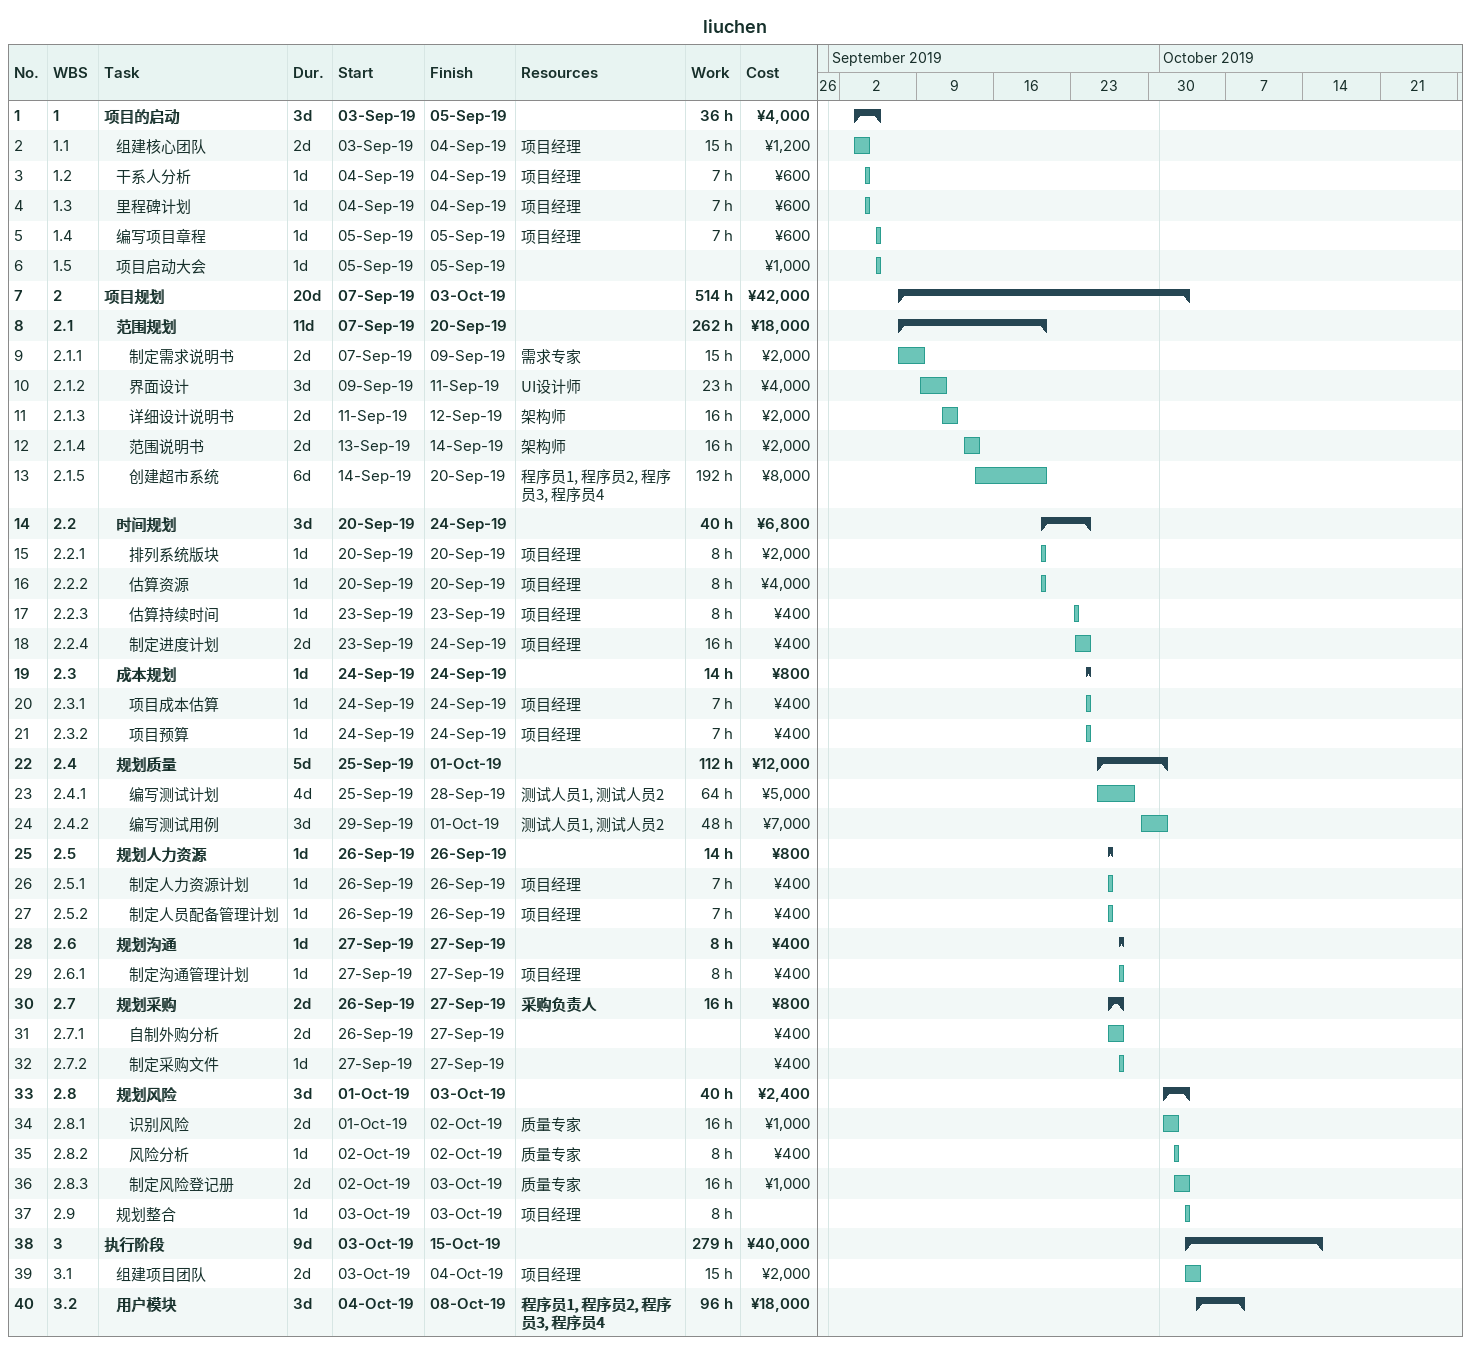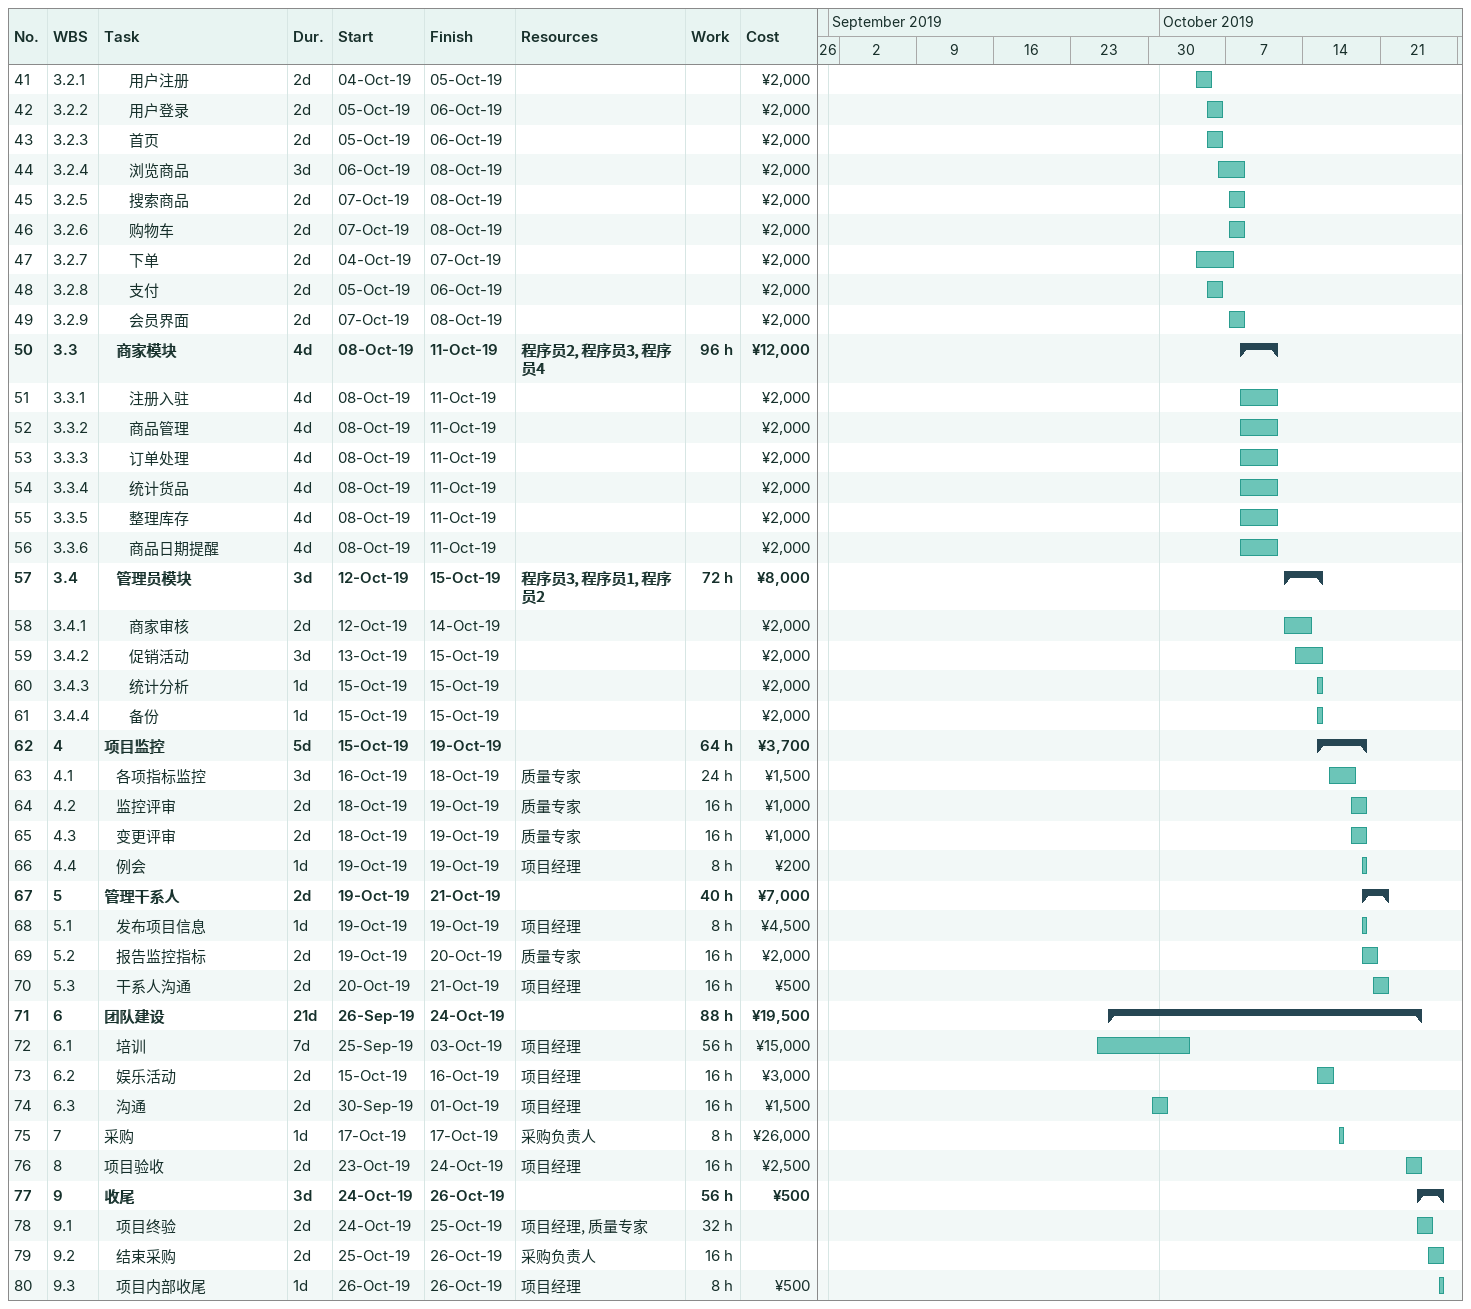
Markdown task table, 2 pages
liuchen

| ID | WBS | Task | Duration | Start | Finish | Resources | Work (h) | Cost (¥) |
|---|---|---|---|---|---|---|---|---|
| 1 | 1 | **项目的启动** | 3d | 2019-09-03 | 2019-09-05 |  | 36 | 4000 |
| 2 | 1.1 | 组建核心团队 | 2d | 2019-09-03 | 2019-09-04 | 项目经理 | 15 | 1200 |
| 3 | 1.2 | 干系人分析 | 1d | 2019-09-04 | 2019-09-04 | 项目经理 | 7 | 600 |
| 4 | 1.3 | 里程碑计划 | 1d | 2019-09-04 | 2019-09-04 | 项目经理 | 7 | 600 |
| 5 | 1.4 | 编写项目章程 | 1d | 2019-09-05 | 2019-09-05 | 项目经理 | 7 | 600 |
| 6 | 1.5 | 项目启动大会 | 1d | 2019-09-05 | 2019-09-05 |  |  | 1000 |
| 7 | 2 | **项目规划** | 20d | 2019-09-07 | 2019-10-03 |  | 514 | 42000 |
| 8 | 2.1 | **范围规划** | 11d | 2019-09-07 | 2019-09-20 |  | 262 | 18000 |
| 9 | 2.1.1 | 制定需求说明书 | 2d | 2019-09-07 | 2019-09-09 | 需求专家 | 15 | 2000 |
| 10 | 2.1.2 | 界面设计 | 3d | 2019-09-09 | 2019-09-11 | UI设计师 | 23 | 4000 |
| 11 | 2.1.3 | 详细设计说明书 | 2d | 2019-09-11 | 2019-09-12 | 架构师 | 16 | 2000 |
| 12 | 2.1.4 | 范围说明书 | 2d | 2019-09-13 | 2019-09-14 | 架构师 | 16 | 2000 |
| 13 | 2.1.5 | 创建超市系统 | 6d | 2019-09-14 | 2019-09-20 | 程序员1, 程序员2, 程序员3, 程序员4 | 192 | 8000 |
| 14 | 2.2 | **时间规划** | 3d | 2019-09-20 | 2019-09-24 |  | 40 | 6800 |
| 15 | 2.2.1 | 排列系统版块 | 1d | 2019-09-20 | 2019-09-20 | 项目经理 | 8 | 2000 |
| 16 | 2.2.2 | 估算资源 | 1d | 2019-09-20 | 2019-09-20 | 项目经理 | 8 | 4000 |
| 17 | 2.2.3 | 估算持续时间 | 1d | 2019-09-23 | 2019-09-23 | 项目经理 | 8 | 400 |
| 18 | 2.2.4 | 制定进度计划 | 2d | 2019-09-23 | 2019-09-24 | 项目经理 | 16 | 400 |
| 19 | 2.3 | **成本规划** | 1d | 2019-09-24 | 2019-09-24 |  | 14 | 800 |
| 20 | 2.3.1 | 项目成本估算 | 1d | 2019-09-24 | 2019-09-24 | 项目经理 | 7 | 400 |
| 21 | 2.3.2 | 项目预算 | 1d | 2019-09-24 | 2019-09-24 | 项目经理 | 7 | 400 |
| 22 | 2.4 | **规划质量** | 5d | 2019-09-25 | 2019-10-01 |  | 112 | 12000 |
| 23 | 2.4.1 | 编写测试计划 | 4d | 2019-09-25 | 2019-09-28 | 测试人员1, 测试人员2 | 64 | 5000 |
| 24 | 2.4.2 | 编写测试用例 | 3d | 2019-09-29 | 2019-10-01 | 测试人员1, 测试人员2 | 48 | 7000 |
| 25 | 2.5 | **规划人力资源** | 1d | 2019-09-26 | 2019-09-26 |  | 14 | 800 |
| 26 | 2.5.1 | 制定人力资源计划 | 1d | 2019-09-26 | 2019-09-26 | 项目经理 | 7 | 400 |
| 27 | 2.5.2 | 制定人员配备管理计划 | 1d | 2019-09-26 | 2019-09-26 | 项目经理 | 7 | 400 |
| 28 | 2.6 | **规划沟通** | 1d | 2019-09-27 | 2019-09-27 |  | 8 | 400 |
| 29 | 2.6.1 | 制定沟通管理计划 | 1d | 2019-09-27 | 2019-09-27 | 项目经理 | 8 | 400 |
| 30 | 2.7 | **规划采购** | 2d | 2019-09-26 | 2019-09-27 | 采购负责人 | 16 | 800 |
| 31 | 2.7.1 | 自制外购分析 | 2d | 2019-09-26 | 2019-09-27 |  |  | 400 |
| 32 | 2.7.2 | 制定采购文件 | 1d | 2019-09-27 | 2019-09-27 |  |  | 400 |
| 33 | 2.8 | **规划风险** | 3d | 2019-10-01 | 2019-10-03 |  | 40 | 2400 |
| 34 | 2.8.1 | 识别风险 | 2d | 2019-10-01 | 2019-10-02 | 质量专家 | 16 | 1000 |
| 35 | 2.8.2 | 风险分析 | 1d | 2019-10-02 | 2019-10-02 | 质量专家 | 8 | 400 |
| 36 | 2.8.3 | 制定风险登记册 | 2d | 2019-10-02 | 2019-10-03 | 质量专家 | 16 | 1000 |
| 37 | 2.9 | 规划整合 | 1d | 2019-10-03 | 2019-10-03 | 项目经理 | 8 |  |
| 38 | 3 | **执行阶段** | 9d | 2019-10-03 | 2019-10-15 |  | 279 | 40000 |
| 39 | 3.1 | 组建项目团队 | 2d | 2019-10-03 | 2019-10-04 | 项目经理 | 15 | 2000 |
| 40 | 3.2 | **用户模块** | 3d | 2019-10-04 | 2019-10-08 | 程序员1, 程序员2, 程序员3, 程序员4 | 96 | 18000 |
| 41 | 3.2.1 | 用户注册 | 2d | 2019-10-04 | 2019-10-05 |  |  | 2000 |
| 42 | 3.2.2 | 用户登录 | 2d | 2019-10-05 | 2019-10-06 |  |  | 2000 |
| 43 | 3.2.3 | 首页 | 2d | 2019-10-05 | 2019-10-06 |  |  | 2000 |
| 44 | 3.2.4 | 浏览商品 | 3d | 2019-10-06 | 2019-10-08 |  |  | 2000 |
| 45 | 3.2.5 | 搜索商品 | 2d | 2019-10-07 | 2019-10-08 |  |  | 2000 |
| 46 | 3.2.6 | 购物车 | 2d | 2019-10-07 | 2019-10-08 |  |  | 2000 |
| 47 | 3.2.7 | 下单 | 2d | 2019-10-04 | 2019-10-07 |  |  | 2000 |
| 48 | 3.2.8 | 支付 | 2d | 2019-10-05 | 2019-10-06 |  |  | 2000 |
| 49 | 3.2.9 | 会员界面 | 2d | 2019-10-07 | 2019-10-08 |  |  | 2000 |
| 50 | 3.3 | **商家模块** | 4d | 2019-10-08 | 2019-10-11 | 程序员2, 程序员3, 程序员4 | 96 | 12000 |
| 51 | 3.3.1 | 注册入驻 | 4d | 2019-10-08 | 2019-10-11 |  |  | 2000 |
| 52 | 3.3.2 | 商品管理 | 4d | 2019-10-08 | 2019-10-11 |  |  | 2000 |
| 53 | 3.3.3 | 订单处理 | 4d | 2019-10-08 | 2019-10-11 |  |  | 2000 |
| 54 | 3.3.4 | 统计货品 | 4d | 2019-10-08 | 2019-10-11 |  |  | 2000 |
| 55 | 3.3.5 | 整理库存 | 4d | 2019-10-08 | 2019-10-11 |  |  | 2000 |
| 56 | 3.3.6 | 商品日期提醒 | 4d | 2019-10-08 | 2019-10-11 |  |  | 2000 |
| 57 | 3.4 | **管理员模块** | 3d | 2019-10-12 | 2019-10-15 | 程序员3, 程序员1, 程序员2 | 72 | 8000 |
| 58 | 3.4.1 | 商家审核 | 2d | 2019-10-12 | 2019-10-14 |  |  | 2000 |
| 59 | 3.4.2 | 促销活动 | 3d | 2019-10-13 | 2019-10-15 |  |  | 2000 |
| 60 | 3.4.3 | 统计分析 | 1d | 2019-10-15 | 2019-10-15 |  |  | 2000 |
| 61 | 3.4.4 | 备份 | 1d | 2019-10-15 | 2019-10-15 |  |  | 2000 |
| 62 | 4 | **项目监控** | 5d | 2019-10-15 | 2019-10-19 |  | 64 | 3700 |
| 63 | 4.1 | 各项指标监控 | 3d | 2019-10-16 | 2019-10-18 | 质量专家 | 24 | 1500 |
| 64 | 4.2 | 监控评审 | 2d | 2019-10-18 | 2019-10-19 | 质量专家 | 16 | 1000 |
| 65 | 4.3 | 变更评审 | 2d | 2019-10-18 | 2019-10-19 | 质量专家 | 16 | 1000 |
| 66 | 4.4 | 例会 | 1d | 2019-10-19 | 2019-10-19 | 项目经理 | 8 | 200 |
| 67 | 5 | **管理干系人** | 2d | 2019-10-19 | 2019-10-21 |  | 40 | 7000 |
| 68 | 5.1 | 发布项目信息 | 1d | 2019-10-19 | 2019-10-19 | 项目经理 | 8 | 4500 |
| 69 | 5.2 | 报告监控指标 | 2d | 2019-10-19 | 2019-10-20 | 质量专家 | 16 | 2000 |
| 70 | 5.3 | 干系人沟通 | 2d | 2019-10-20 | 2019-10-21 | 项目经理 | 16 | 500 |
| 71 | 6 | **团队建设** | 21d | 2019-09-26 | 2019-10-24 |  | 88 | 19500 |
| 72 | 6.1 | 培训 | 7d | 2019-09-25 | 2019-10-03 | 项目经理 | 56 | 15000 |
| 73 | 6.2 | 娱乐活动 | 2d | 2019-10-15 | 2019-10-16 | 项目经理 | 16 | 3000 |
| 74 | 6.3 | 沟通 | 2d | 2019-09-30 | 2019-10-01 | 项目经理 | 16 | 1500 |
| 75 | 7 | 采购 | 1d | 2019-10-17 | 2019-10-17 | 采购负责人 | 8 | 26000 |
| 76 | 8 | 项目验收 | 2d | 2019-10-23 | 2019-10-24 | 项目经理 | 16 | 2500 |
| 77 | 9 | **收尾** | 3d | 2019-10-24 | 2019-10-26 |  | 56 | 500 |
| 78 | 9.1 | 项目终验 | 2d | 2019-10-24 | 2019-10-25 | 项目经理, 质量专家 | 32 |  |
| 79 | 9.2 | 结束采购 | 2d | 2019-10-25 | 2019-10-26 | 采购负责人 | 16 |  |
| 80 | 9.3 | 项目内部收尾 | 1d | 2019-10-26 | 2019-10-26 | 项目经理 | 8 | 500 |
